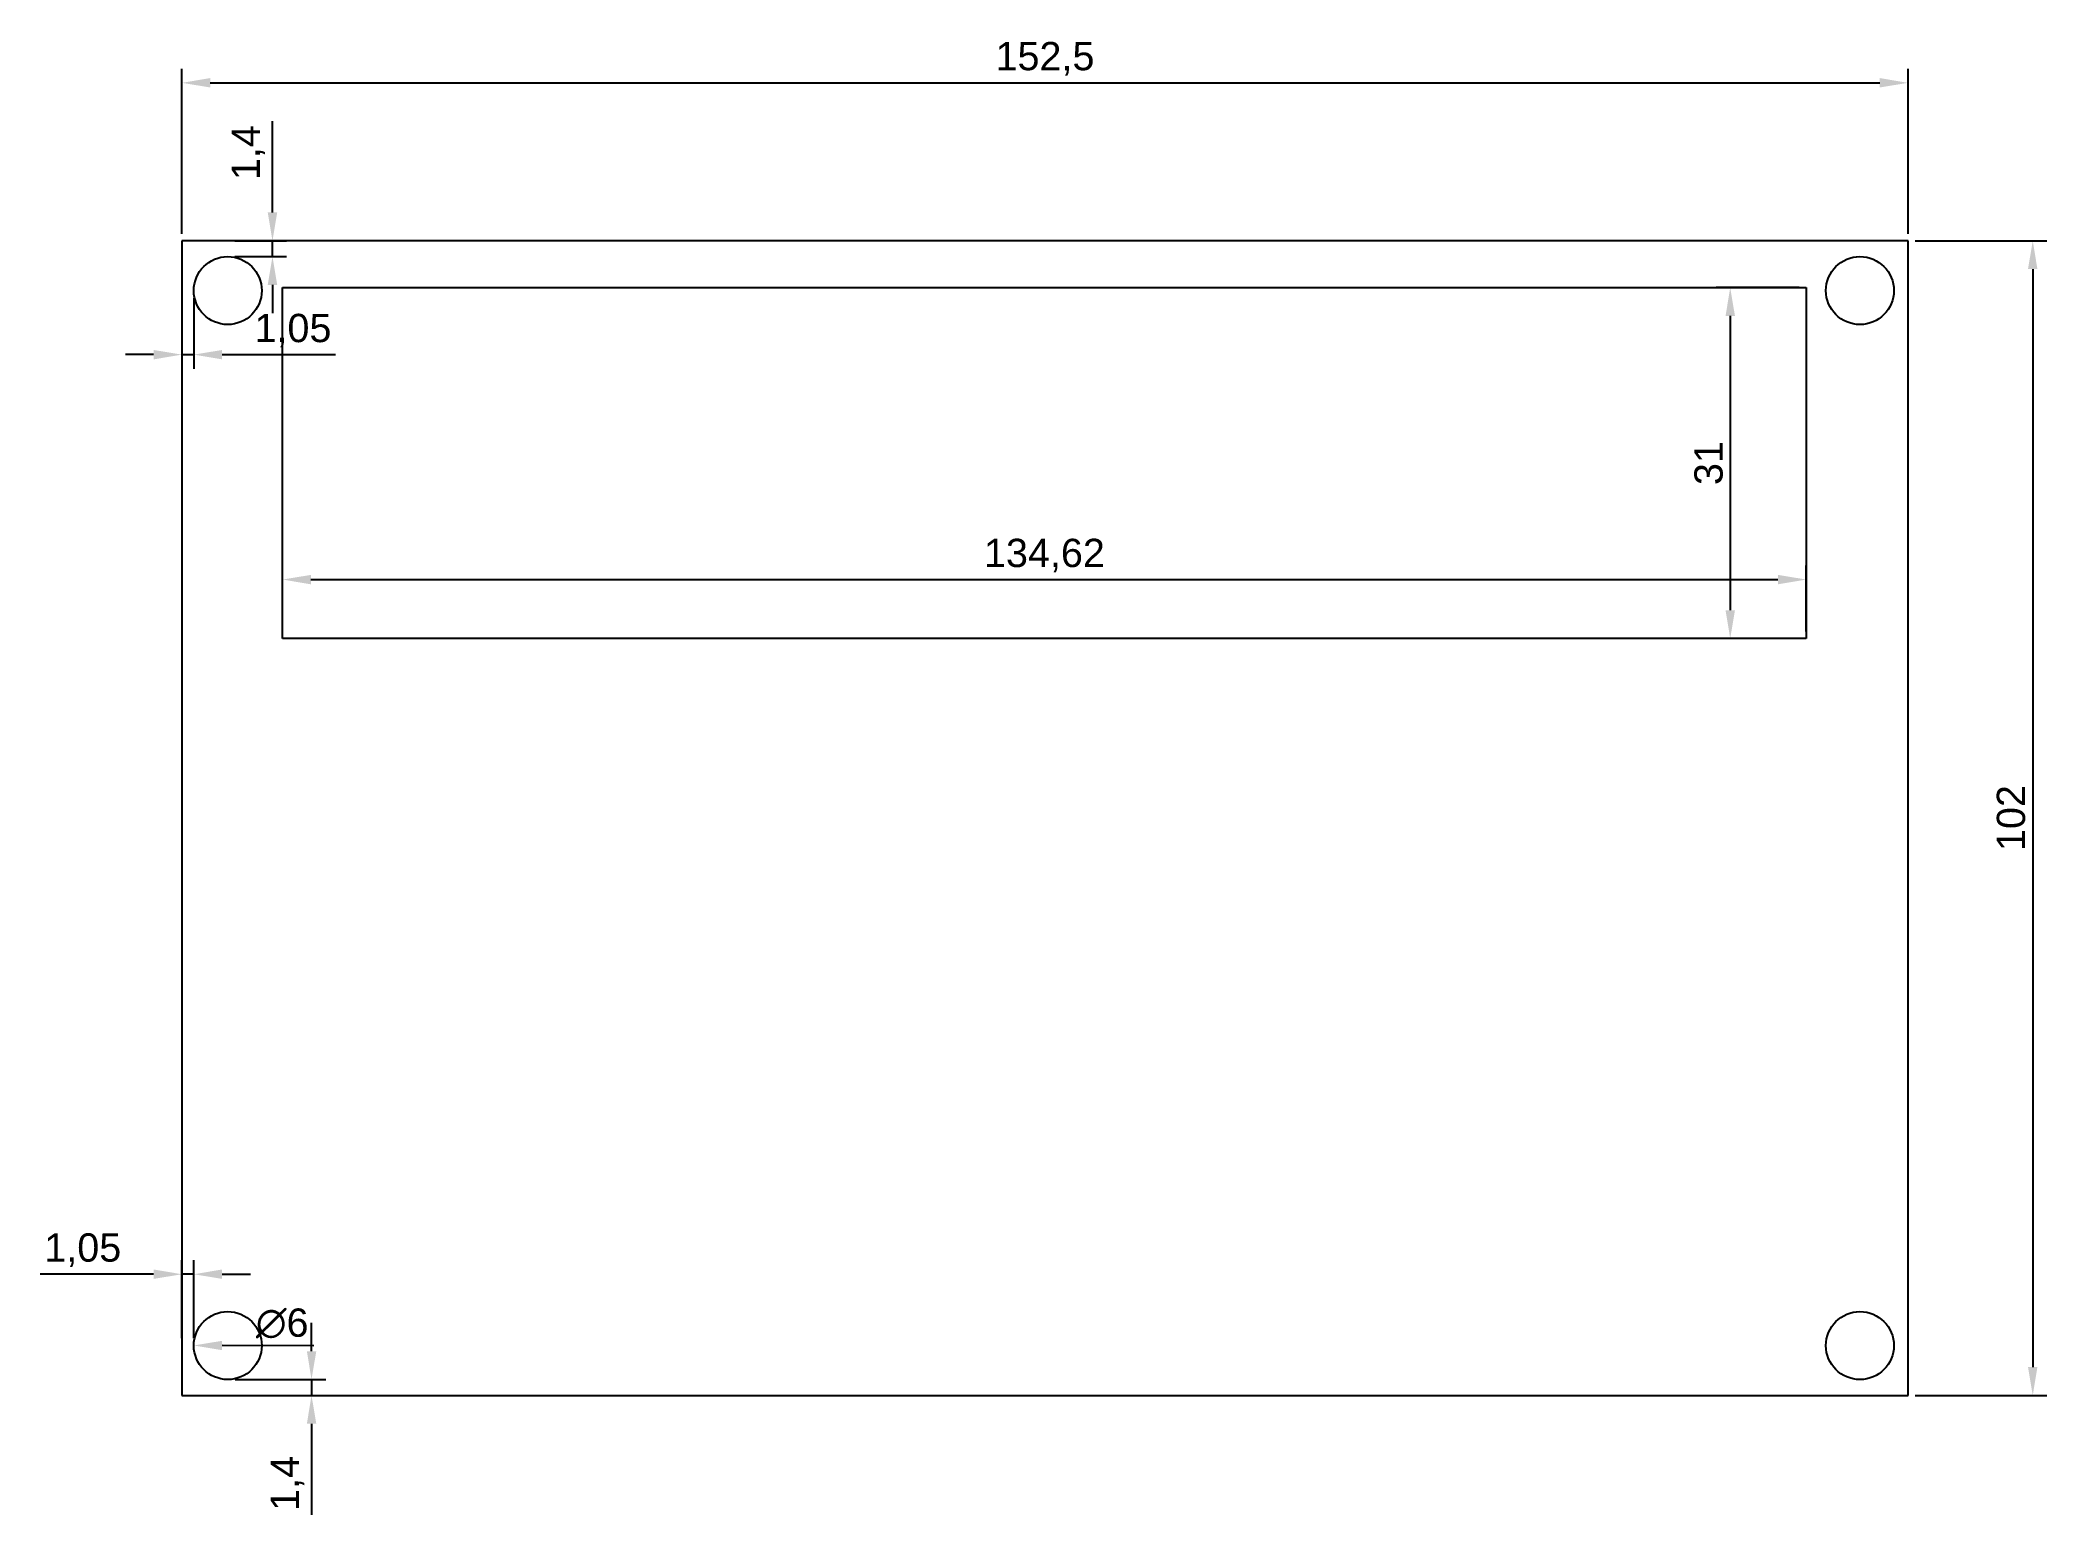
# Model space of a CAD drawing. Header units: millimetres. Extents: x -13 to 165, y -11 to 120.
import ezdxf

# ---------------------------------------------------------------- set-up
doc = ezdxf.new("R2010")
doc.units = ezdxf.units.MM
doc.styles.get("Standard").update_dxf_attribs({"font": 'arial.ttf'})
doc.dimstyles.new('ISO-25', dxfattribs={"dimtxt": 2.5, "dimasz": 2.5, "dimexe": 1.25, "dimexo": 0.625, "dimtad": 1, "dimtxsty": 'Standard', "dimcen": 2.5, "dimadec": 0, "dimazin": 0, "dimtfac": 1, "dimtmove": 0, "dimatfit": 3, "dimfxl": 1, "dimarcsym": 0})

# ---------------------------------------------------------------- blocks, each defined once
blk = doc.blocks.new('*D2')
at = {"color": 0, "lineweight": -2, "transparency": 16777216}
for p, q in [((0, 102.62), (0, 117.2)), ((152.5, 102.62), (152.5, 117.2)), ((2.5, 115.95), (150, 115.95))]:
    blk.add_line(p, q, dxfattribs=at)
at = {"color": 0, "transparency": 16777216}
for points in [[(2.5, 116.37), (2.5, 115.54), (0, 115.95)], [(150, 116.37), (150, 115.54), (152.5, 115.95)]]:
    blk.add_solid(points, dxfattribs=at)
at = {"layer": 'Defpoints', "color": 0, "transparency": 16777216}
for p in [(152.5, 115.95), (0, 102), (152.5, 102)]:
    blk.add_point(p, dxfattribs=at)
at = {"color": 0, "transparency": 16777216, "insert": (76.25, 118.08), "char_height": 2.5, "attachment_point": 5}
blk.add_mtext('152,5', dxfattribs=at)
blk = doc.blocks.new('*D3')
at = {"color": 0, "lineweight": -2, "transparency": 16777216}
for p, q in [((153.12, 102), (164.77, 102)), ((163.52, 99.5), (163.52, 2.5)), ((153.12, 0), (164.77, 0))]:
    blk.add_line(p, q, dxfattribs=at)
at = {"color": 0, "transparency": 16777216}
for points in [[(163.1, 99.5), (163.93, 99.5), (163.52, 102)], [(163.1, 2.5), (163.93, 2.5), (163.52, 0)]]:
    blk.add_solid(points, dxfattribs=at)
at = {"layer": 'Defpoints', "color": 0, "transparency": 16777216}
for p in [(152.5, 102), (152.5, 0), (163.52, 0)]:
    blk.add_point(p, dxfattribs=at)
at = {"color": 0, "transparency": 16777216, "insert": (161.61, 51), "char_height": 2.5, "attachment_point": 5, "rotation": 90}
blk.add_mtext('102', dxfattribs=at)
blk = doc.blocks.new('*D4')
at = {"color": 0, "lineweight": -2, "transparency": 16777216}
blk.add_line((11.66, 4.37), (3.55, 4.4), dxfattribs=at)
at = {"color": 0, "transparency": 16777216}
blk.add_solid([(3.55, 4.82), (3.55, 3.99), (1.05, 4.41)], dxfattribs=at)
at = {"layer": 'Defpoints', "color": 0, "transparency": 16777216}
for p in [(1.05, 4.41), (7.05, 4.39)]:
    blk.add_point(p, dxfattribs=at)
at = {"color": 0, "transparency": 16777216, "insert": (8.86, 6.35), "char_height": 2.5, "attachment_point": 5, "rotation": 359.7673}
blk.add_mtext('∅6', dxfattribs=at)
blk = doc.blocks.new('*D5')
at = {"color": 0, "lineweight": -2, "transparency": 16777216}
for p, q in [((-2.5, 10.7), (-12.53, 10.7)), ((0, 5.04), (0, 11.95)), ((1.05, 10.7), (0, 10.7)), ((1.05, 5.04), (1.05, 11.95)), ((3.55, 10.7), (6.05, 10.7))]:
    blk.add_line(p, q, dxfattribs=at)
at = {"color": 0, "transparency": 16777216}
for points in [[(-2.5, 11.12), (-2.5, 10.29), (0, 10.7)], [(3.55, 11.12), (3.55, 10.29), (1.05, 10.7)]]:
    blk.add_solid(points, dxfattribs=at)
at = {"layer": 'Defpoints', "color": 0, "transparency": 16777216}
for p in [(0, 10.7), (0, 4.41), (1.05, 4.41)]:
    blk.add_point(p, dxfattribs=at)
at = {"color": 0, "transparency": 16777216, "insert": (-8.76, 12.83), "char_height": 2.5, "attachment_point": 5}
blk.add_mtext('1,05', dxfattribs=at)
blk = doc.blocks.new('*D7')
at = {"color": 0, "lineweight": -2, "transparency": 16777216}
for p, q in [((11.45, 3.9), (11.45, 6.4)), ((4.7, 1.4), (12.7, 1.4)), ((4.7, 0), (12.7, 0)), ((11.45, 1.4), (11.45, 0)), ((11.45, -2.5), (11.45, -10.56))]:
    blk.add_line(p, q, dxfattribs=at)
at = {"color": 0, "transparency": 16777216}
for points in [[(11.04, 3.9), (11.87, 3.9), (11.45, 1.4)], [(11.04, -2.5), (11.87, -2.5), (11.45, 0)]]:
    blk.add_solid(points, dxfattribs=at)
at = {"layer": 'Defpoints', "color": 0, "transparency": 16777216}
for p in [(4.08, 1.4), (4.08, 0), (11.45, 0)]:
    blk.add_point(p, dxfattribs=at)
at = {"color": 0, "transparency": 16777216, "insert": (9.32, -7.78), "char_height": 2.5, "attachment_point": 5, "rotation": 90}
blk.add_mtext('1,4', dxfattribs=at)
blk = doc.blocks.new('*D14')
at = {"color": 0, "lineweight": -2, "transparency": 16777216}
for p, q in [((0, 96.96), (0, 90.69)), ((1.05, 96.96), (1.05, 90.69)), ((-2.5, 91.94), (-5, 91.94)), ((0, 91.94), (1.05, 91.94)), ((3.55, 91.94), (13.58, 91.94))]:
    blk.add_line(p, q, dxfattribs=at)
at = {"color": 0, "transparency": 16777216}
for points in [[(-2.5, 92.35), (-2.5, 91.52), (0, 91.94)], [(3.55, 92.35), (3.55, 91.52), (1.05, 91.94)]]:
    blk.add_solid(points, dxfattribs=at)
at = {"layer": 'Defpoints', "color": 0, "transparency": 16777216}
for p in [(0, 97.59), (1.05, 97.59), (1.05, 91.94)]:
    blk.add_point(p, dxfattribs=at)
at = {"color": 0, "transparency": 16777216, "insert": (9.81, 94.06), "char_height": 2.5, "attachment_point": 5}
blk.add_mtext('1,05', dxfattribs=at)
blk = doc.blocks.new('*D16')
at = {"color": 0, "lineweight": -2, "transparency": 16777216}
for p, q in [((8, 104.5), (8, 112.56)), ((4.66, 102), (9.25, 102)), ((8, 100.6), (8, 102)), ((4.66, 100.6), (9.25, 100.6)), ((8, 98.1), (8, 95.6))]:
    blk.add_line(p, q, dxfattribs=at)
at = {"color": 0, "transparency": 16777216}
for points in [[(7.58, 104.5), (8.42, 104.5), (8, 102)], [(7.58, 98.1), (8.42, 98.1), (8, 100.6)]]:
    blk.add_solid(points, dxfattribs=at)
at = {"layer": 'Defpoints', "color": 0, "transparency": 16777216}
for p in [(4.04, 102), (8, 102), (4.04, 100.6)]:
    blk.add_point(p, dxfattribs=at)
at = {"color": 0, "transparency": 16777216, "insert": (5.87, 109.78), "char_height": 2.5, "attachment_point": 5, "rotation": 90}
blk.add_mtext('1,4', dxfattribs=at)
blk = doc.blocks.new('*D17')
at = {"color": 0, "lineweight": -2, "transparency": 16777216}
for p, q in [((8.89, 67.48), (8.89, 73.32)), ((143.51, 67.48), (143.51, 73.32)), ((11.39, 72.07), (141.01, 72.07))]:
    blk.add_line(p, q, dxfattribs=at)
at = {"color": 0, "transparency": 16777216}
for points in [[(11.39, 72.48), (11.39, 71.65), (8.89, 72.07)], [(141.01, 72.48), (141.01, 71.65), (143.51, 72.07)]]:
    blk.add_solid(points, dxfattribs=at)
at = {"layer": 'Defpoints', "color": 0, "transparency": 16777216}
for p in [(143.51, 72.07), (8.89, 66.86), (143.51, 66.86)]:
    blk.add_point(p, dxfattribs=at)
at = {"color": 0, "transparency": 16777216, "insert": (76.2, 74.19), "char_height": 2.5, "attachment_point": 5}
blk.add_mtext('134,62', dxfattribs=at)
blk = doc.blocks.new('*D18')
at = {"color": 0, "lineweight": -2, "transparency": 16777216}
for p, q in [((142.88, 97.86), (135.54, 97.86)), ((136.79, 95.36), (136.79, 69.36)), ((142.88, 66.86), (135.54, 66.86))]:
    blk.add_line(p, q, dxfattribs=at)
at = {"color": 0, "transparency": 16777216}
for points in [[(136.38, 95.36), (137.21, 95.36), (136.79, 97.86)], [(136.38, 69.36), (137.21, 69.36), (136.79, 66.86)]]:
    blk.add_solid(points, dxfattribs=at)
at = {"layer": 'Defpoints', "color": 0, "transparency": 16777216}
for p in [(143.51, 97.86), (136.79, 66.86), (143.51, 66.86)]:
    blk.add_point(p, dxfattribs=at)
at = {"color": 0, "transparency": 16777216, "insert": (134.89, 82.36), "char_height": 2.5, "attachment_point": 5, "rotation": 90}
blk.add_mtext('31', dxfattribs=at)

msp = doc.modelspace()

# ---------------------------------------------------------------- linework, layer by layer
for p, q in [((152.5, 102), (0, 102)), ((0, 102), (0, 0)), ((152.5, 0), (152.5, 102)), ((8.89, 97.86), (143.51, 97.86)), ((8.89, 66.86), (8.89, 97.86)), ((143.51, 97.86), (143.51, 66.86)), ((143.51, 66.86), (8.89, 66.86)), ((0, 0), (152.5, 0))]:
    msp.add_line(p, q)
for centre in [(4.05, 97.6), (148.25, 97.6), (4.05, 4.4), (148.25, 4.4)]:
    msp.add_circle(centre, 3)

# ---------------------------------------------------------------- dimensions: what is measured, and where the dimension line sits
dim = msp.add_linear_dim(base=(152.5, 115.954), p1=(0, 102), p2=(152.5, 102), dimstyle='ISO-25')
dim.commit()
dim.dimension.update_dxf_attribs({"geometry": '*D2', "text_midpoint": (76.25, 115.954), "dimtype": 160})
for base, p1, p2, picture, middle in [((8, 102), (4.039, 100.6), (4.039, 102), '*D16', (5.872, 109.778)), ((163.516, 0), (152.5, 102), (152.5, 0), '*D3', (161.615, 51)), ((136.793, 66.86), (143.51, 97.86), (143.51, 66.86), '*D18', (134.891, 82.36)), ((11.452, 0), (4.079, 1.4), (4.079, 0), '*D7', (9.325, -7.778))]:
    dim = msp.add_linear_dim(base=base, p1=p1, p2=p2, angle=90, dimstyle='ISO-25')
    dim.commit()
    dim.dimension.update_dxf_attribs({"geometry": picture, "text_midpoint": middle})
for base, p1, p2, picture, middle in [((1.05, 91.937), (0, 97.59), (1.05, 97.59), '*D14', (9.814, 94.064)), ((143.51, 72.067), (8.89, 66.86), (143.51, 66.86), '*D17', (76.2, 74.195)), ((0, 10.703), (1.05, 4.412), (0, 4.412), '*D5', (-8.764, 12.831))]:
    dim = msp.add_linear_dim(base=base, p1=p1, p2=p2, dimstyle='ISO-25')
    dim.commit()
    dim.dimension.update_dxf_attribs({"geometry": picture, "text_midpoint": middle})
dim = msp.add_diameter_dim_2p(p1=(7.05, 4.388), p2=(1.05, 4.412), dimstyle='ISO-25')
dim.commit()
dim.dimension.update_dxf_attribs({"geometry": '*D4', "text_midpoint": (8.854, 4.38), "dimtype": 163})

doc.saveas('drawing.dxf')
